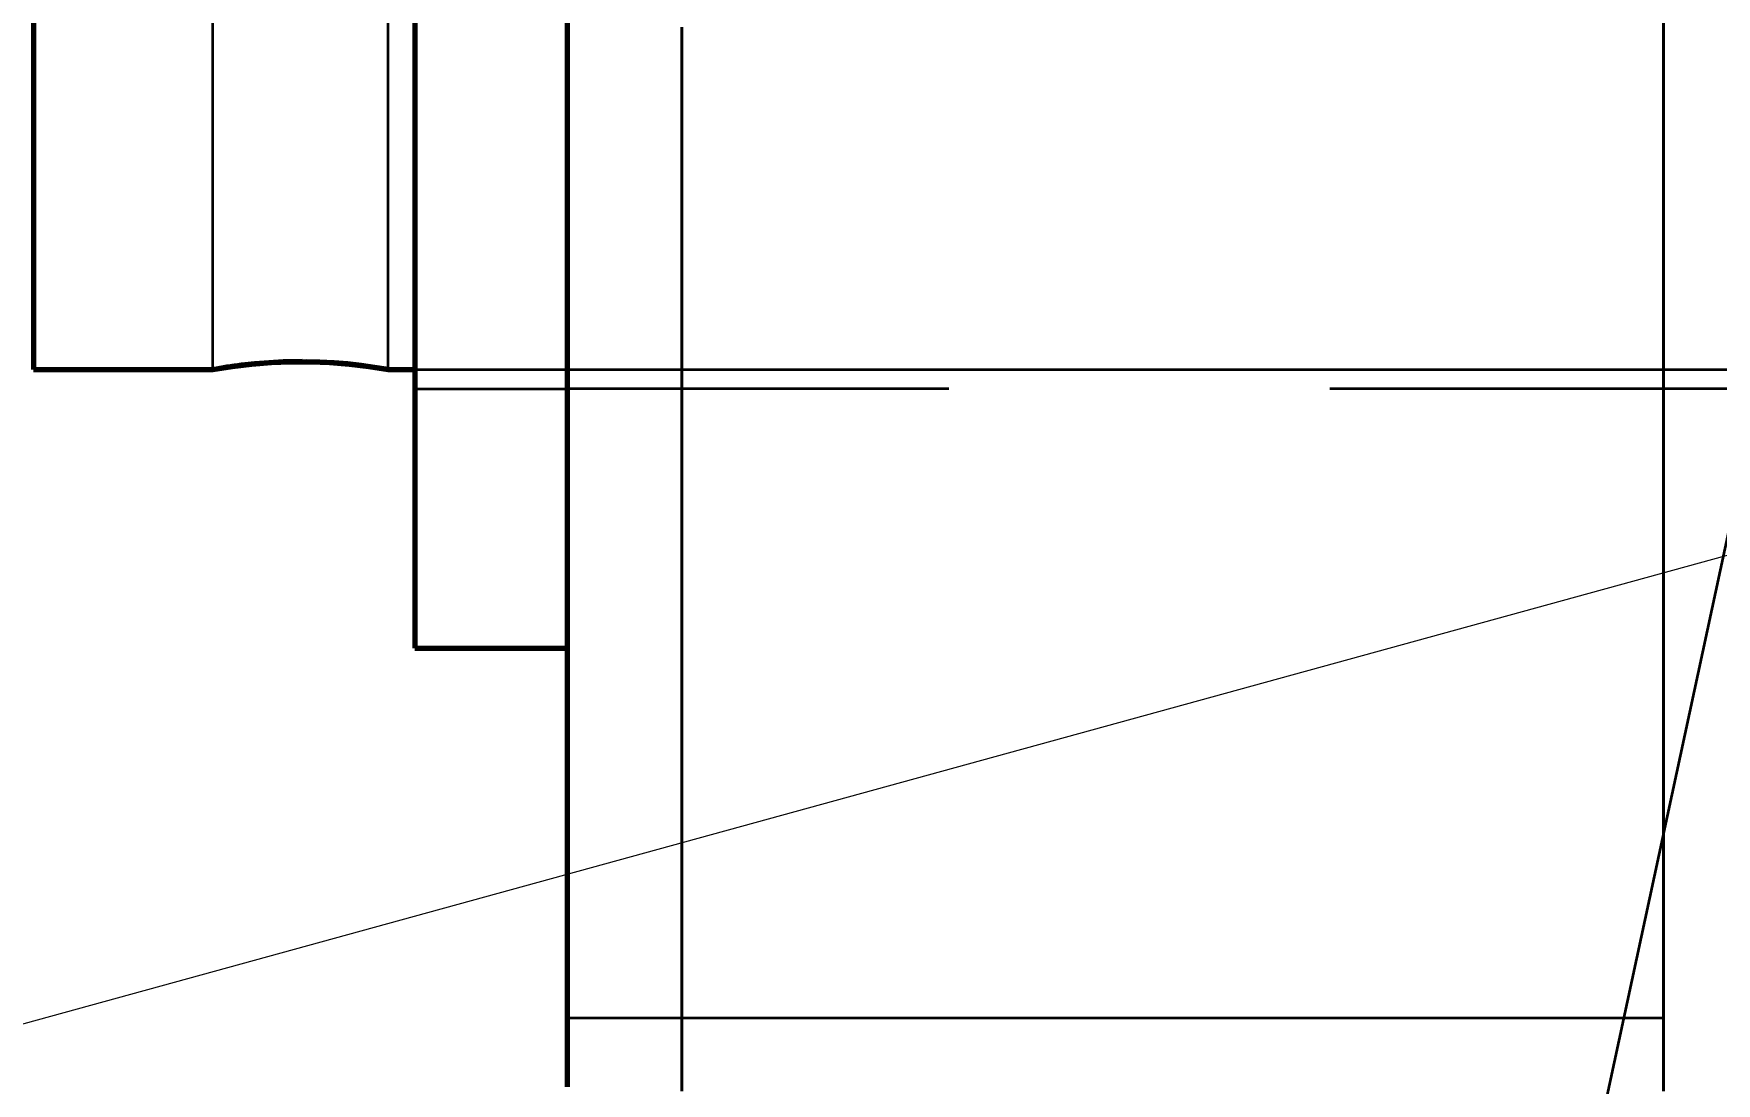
# Model space of a CAD drawing. Header units: millimetres. Extents: x 0 to 2382, y 0 to 420.
# Drawn here: x 132 to 136.413, y 230.859 to 233.611 of the extents above; entities that cross this region are included whole.
import ezdxf

# ---------------------------------------------------------------- set-up
doc = ezdxf.new("R2010")
doc.units = ezdxf.units.MM
doc.linetypes.add('IRAM-E-TRAZOS', pattern=[5, 4, -1])
for name, color, linetype, lineweight in [('01-VISIBLE', 7, 'CONTINUOUS', 70), ('02-OCULTA', 4, 'IRAM-E-TRAZOS', 35), ('04-COTA', 3, 'CONTINUOUS', 18), ('08-FINA', 5, 'CONTINUOUS', 18)]:
    doc.layers.add(name, color=color, linetype=linetype, lineweight=lineweight)
doc.styles.add('ISO3098', font='isocpeur.ttf')
doc.dimstyles.new('FLAMA-IRAM', dxfattribs={"dimtxt": 3.5, "dimasz": 3.5, "dimexe": 2, "dimexo": 1.5, "dimgap": 1, "dimtad": 1, "dimdec": 1, "dimtxsty": 'ISO3098', "dimblk": 'IRAM_FLECHA', "dimblk1": 'IRAM_FLECHA', "dimblk2": 'IRAM_FLECHA', "dimcen": 2.5, "dimclrd": 256, "dimclre": 256, "dimclrt": 256, "dimazin": 3, "dimtfac": 1, "dimtmove": 0, "dimatfit": 3, "dimlwd": 18, "dimlwe": 18})

# ---------------------------------------------------------------- blocks, each defined once
blk = doc.blocks.new('IRAM_FLECHA')
blk.add_solid([(0, 0), (-1, 0.125), (-1, -0.125)])

msp = doc.modelspace()

# ---------------------------------------------------------------- linework, layer by layer
at = {"layer": '01-VISIBLE'}
for p, q in [((132, 232.73), (132.47, 232.73)), ((132.93, 232.73), (133, 232.73)), ((133, 232), (133.4, 232))]:
    msp.add_line(p, q, dxfattribs=at)
for points in [[(132, 233.6444), (132, 233.5936), (132, 233.5428), (132, 233.492), (132, 233.4412), (132, 233.3904), (132, 233.3396), (132, 233.2888), (132, 233.238), (132, 233.1872), (132, 233.1364), (132, 233.0856), (132, 233.0348), (132, 232.984), (132, 232.9332), (132, 232.8824), (132, 232.8316), (132, 232.7808), (132, 232.73)], [(133, 233.65), (133, 233.6), (133, 233.55), (133, 233.5), (133, 233.45), (133, 233.4), (133, 233.35), (133, 233.3), (133, 233.25), (133, 233.2), (133, 233.15), (133, 233.1), (133, 233.05), (133, 233), (133, 232.95), (133, 232.9), (133, 232.85), (133, 232.8), (133, 232.75), (133, 232.7), (133, 232.65), (133, 232.6), (133, 232.55), (133, 232.5), (133, 232.45), (133, 232.4), (133, 232.35), (133, 232.3), (133, 232.25), (133, 232.2), (133, 232.15), (133, 232.1), (133, 232.05), (133, 232)], [(133.4, 230.85), (133.4, 230.9375), (133.4, 231.025), (133.4, 231.1125), (133.4, 231.2), (133.4, 231.2875), (133.4, 231.375), (133.4, 231.4625), (133.4, 231.55), (133.4, 231.6375), (133.4, 231.725), (133.4, 231.8125), (133.4, 231.9), (133.4, 231.9875), (133.4, 232.075), (133.4, 232.1625), (133.4, 232.25), (133.4, 232.3375), (133.4, 232.425), (133.4, 232.5125), (133.4, 232.6), (133.4, 232.6875), (133.4, 232.775), (133.4, 232.8625), (133.4, 232.95), (133.4, 233.0375), (133.4, 233.125), (133.4, 233.2125), (133.4, 233.3), (133.4, 233.3875), (133.4, 233.475), (133.4, 233.5625), (133.4, 233.65)], [(132.47, 232.73), (132.5207, 232.7382), (132.5717, 232.7444), (132.623, 232.7486), (132.6743, 232.7507), (132.7257, 232.7507), (132.777, 232.7486), (132.8283, 232.7444), (132.8793, 232.7382), (132.93, 232.73)], [(132.5252, 232.7388), (132.5159, 232.7375), (132.5067, 232.7361), (132.4975, 232.7347), (132.4883, 232.7332), (132.4792, 232.7316), (132.47, 232.73)], [(132.5546, 232.7426), (132.5498, 232.742), (132.5449, 232.7414), (132.5401, 232.7408), (132.5352, 232.7402), (132.5304, 232.7395), (132.5255, 232.7389)], [(132.7039, 232.751), (132.6791, 232.7508), (132.6542, 232.7502), (132.6294, 232.749), (132.6046, 232.7474), (132.5798, 232.7452), (132.5551, 232.7426)], [(132.93, 232.73), (132.8944, 232.736), (132.8587, 232.741), (132.8228, 232.745), (132.7869, 232.748), (132.7509, 232.75), (132.7148, 232.7509)]]:
    msp.add_lwpolyline(points, dxfattribs=at)
at = {"layer": '02-OCULTA'}
for p, q in [((138.7376, 242.9609), (134.5139, 223.3311)), ((132.47, 232.73), (132.47, 235.27)), ((132.93, 232.73), (132.93, 235.27)), ((133, 232.73), (186, 232.73)), ((133, 232.68), (133.4, 232.68)), ((139.4, 232.68), (133.4, 232.68)), ((136.275, 231.03), (133.4, 231.03))]:
    msp.add_line(p, q, dxfattribs=at)
for points in [[(132, 232.73), (132, 232.7808), (132, 232.8316), (132, 232.8824), (132, 232.9332), (132, 232.984), (132, 233.0348), (132, 233.0856), (132, 233.1364), (132, 233.1872), (132, 233.238), (132, 233.2888), (132, 233.3396), (132, 233.3904), (132, 233.4412), (132, 233.492), (132, 233.5428), (132, 233.5936), (132, 233.6444)], [(133, 232), (133, 232.05), (133, 232.1), (133, 232.15), (133, 232.2), (133, 232.25), (133, 232.3), (133, 232.35), (133, 232.4), (133, 232.45), (133, 232.5), (133, 232.55), (133, 232.6), (133, 232.65), (133, 232.7), (133, 232.75), (133, 232.8), (133, 232.85), (133, 232.9), (133, 232.95), (133, 233), (133, 233.05), (133, 233.1), (133, 233.15), (133, 233.2), (133, 233.25), (133, 233.3), (133, 233.35), (133, 233.4), (133, 233.45), (133, 233.5), (133, 233.55), (133, 233.6), (133, 233.65)], [(133, 233.6446), (133, 233.5938), (133, 233.5431), (133, 233.4923), (133, 233.4415), (133, 233.3908), (133, 233.34), (133, 233.2892), (133, 233.2385), (133, 233.1877), (133, 233.1369), (133, 233.0862), (133, 233.0354), (133, 232.9846), (133, 232.9338), (133, 232.8831), (133, 232.8323), (133, 232.7815), (133, 232.7308), (133, 232.68)], [(133, 232.68), (133, 232.7308), (133, 232.7815), (133, 232.8323), (133, 232.8831), (133, 232.9338), (133, 232.9846), (133, 233.0354), (133, 233.0862), (133, 233.1369), (133, 233.1877), (133, 233.2385), (133, 233.2892), (133, 233.34), (133, 233.3908), (133, 233.4415), (133, 233.4923), (133, 233.5431), (133, 233.5938), (133, 233.6446)], [(133.4, 233.65), (133.4, 233.5625), (133.4, 233.475), (133.4, 233.3875), (133.4, 233.3), (133.4, 233.2125), (133.4, 233.125), (133.4, 233.0375), (133.4, 232.95), (133.4, 232.8625), (133.4, 232.775), (133.4, 232.6875), (133.4, 232.6), (133.4, 232.5125), (133.4, 232.425), (133.4, 232.3375), (133.4, 232.25), (133.4, 232.1625), (133.4, 232.075), (133.4, 231.9875), (133.4, 231.9), (133.4, 231.8125), (133.4, 231.725), (133.4, 231.6375), (133.4, 231.55), (133.4, 231.4625), (133.4, 231.375), (133.4, 231.2875), (133.4, 231.2), (133.4, 231.1125), (133.4, 231.025), (133.4, 230.9375), (133.4, 230.85)], [(133.4, 233.65), (133.4, 233.6), (133.4, 233.55), (133.4, 233.5), (133.4, 233.45), (133.4, 233.4), (133.4, 233.35), (133.4, 233.3), (133.4, 233.25), (133.4, 233.2), (133.4, 233.15), (133.4, 233.1), (133.4, 233.05), (133.4, 233), (133.4, 232.95), (133.4, 232.9), (133.4, 232.85), (133.4, 232.8), (133.4, 232.75), (133.4, 232.7), (133.4, 232.65), (133.4, 232.6), (133.4, 232.55), (133.4, 232.5), (133.4, 232.45), (133.4, 232.4), (133.4, 232.35), (133.4, 232.3), (133.4, 232.25), (133.4, 232.2), (133.4, 232.15), (133.4, 232.1), (133.4, 232.05), (133.4, 232)], [(133.4, 232), (133.4, 232.05), (133.4, 232.1), (133.4, 232.15), (133.4, 232.2), (133.4, 232.25), (133.4, 232.3), (133.4, 232.35), (133.4, 232.4), (133.4, 232.45), (133.4, 232.5), (133.4, 232.55), (133.4, 232.6), (133.4, 232.65), (133.4, 232.7), (133.4, 232.75), (133.4, 232.8), (133.4, 232.85), (133.4, 232.9), (133.4, 232.95), (133.4, 233), (133.4, 233.05), (133.4, 233.1), (133.4, 233.15), (133.4, 233.2), (133.4, 233.25), (133.4, 233.3), (133.4, 233.35), (133.4, 233.4), (133.4, 233.45), (133.4, 233.5), (133.4, 233.55), (133.4, 233.6), (133.4, 233.65)], [(133.4, 231.03), (133.4, 231.0803), (133.4, 231.1307), (133.4, 231.181), (133.4, 231.2314), (133.4, 231.2817), (133.4, 231.332), (133.4, 231.3824), (133.4, 231.4327), (133.4, 231.4831), (133.4, 231.5334), (133.4, 231.5837), (133.4, 231.6341), (133.4, 231.6844), (133.4, 231.7347), (133.4, 231.7851), (133.4, 231.8354), (133.4, 231.8858), (133.4, 231.9361), (133.4, 231.9864), (133.4, 232.0368), (133.4, 232.0871), (133.4, 232.1375), (133.4, 232.1878), (133.4, 232.2381), (133.4, 232.2885), (133.4, 232.3388), (133.4, 232.3892), (133.4, 232.4395), (133.4, 232.4898), (133.4, 232.5402), (133.4, 232.5905), (133.4, 232.6408), (133.4, 232.6912), (133.4, 232.7415), (133.4, 232.7919), (133.4, 232.8422), (133.4, 232.8925), (133.4, 232.9429), (133.4, 232.9932), (133.4, 233.0436), (133.4, 233.0939), (133.4, 233.1442), (133.4, 233.1946), (133.4, 233.2449), (133.4, 233.2953), (133.4, 233.3456), (133.4, 233.3959), (133.4, 233.4463), (133.4, 233.4966), (133.4, 233.5469), (133.4, 233.5973), (133.4, 233.6476)], [(133.4, 233.6476), (133.4, 233.5973), (133.4, 233.5469), (133.4, 233.4966), (133.4, 233.4463), (133.4, 233.3959), (133.4, 233.3456), (133.4, 233.2953), (133.4, 233.2449), (133.4, 233.1946), (133.4, 233.1442), (133.4, 233.0939), (133.4, 233.0436), (133.4, 232.9932), (133.4, 232.9429), (133.4, 232.8925), (133.4, 232.8422), (133.4, 232.7919), (133.4, 232.7415), (133.4, 232.6912), (133.4, 232.6408), (133.4, 232.5905), (133.4, 232.5402), (133.4, 232.4898), (133.4, 232.4395), (133.4, 232.3892), (133.4, 232.3388), (133.4, 232.2885), (133.4, 232.2381), (133.4, 232.1878), (133.4, 232.1375), (133.4, 232.0871), (133.4, 232.0368), (133.4, 231.9864), (133.4, 231.9361), (133.4, 231.8858), (133.4, 231.8354), (133.4, 231.7851), (133.4, 231.7347), (133.4, 231.6844), (133.4, 231.6341), (133.4, 231.5837), (133.4, 231.5334), (133.4, 231.4831), (133.4, 231.4327), (133.4, 231.3824), (133.4, 231.332), (133.4, 231.2817), (133.4, 231.2314), (133.4, 231.181), (133.4, 231.1307), (133.4, 231.0803), (133.4, 231.03)], [(133.4, 232.68), (133.4, 232.7308), (133.4, 232.7815), (133.4, 232.8323), (133.4, 232.8831), (133.4, 232.9338), (133.4, 232.9846), (133.4, 233.0354), (133.4, 233.0862), (133.4, 233.1369), (133.4, 233.1877), (133.4, 233.2385), (133.4, 233.2892), (133.4, 233.34), (133.4, 233.3908), (133.4, 233.4415), (133.4, 233.4923), (133.4, 233.5431), (133.4, 233.5938), (133.4, 233.6446)], [(133.4, 233.6446), (133.4, 233.5938), (133.4, 233.5431), (133.4, 233.4923), (133.4, 233.4415), (133.4, 233.3908), (133.4, 233.34), (133.4, 233.2892), (133.4, 233.2385), (133.4, 233.1877), (133.4, 233.1369), (133.4, 233.0862), (133.4, 233.0354), (133.4, 232.9846), (133.4, 232.9338), (133.4, 232.8831), (133.4, 232.8323), (133.4, 232.7815), (133.4, 232.7308), (133.4, 232.68)], [(133.4, 233.6446), (133.4, 233.5938), (133.4, 233.5431), (133.4, 233.4923), (133.4, 233.4415), (133.4, 233.3908), (133.4, 233.34), (133.4, 233.2892), (133.4, 233.2385), (133.4, 233.1877), (133.4, 233.1369), (133.4, 233.0862), (133.4, 233.0354), (133.4, 232.9846), (133.4, 232.9338), (133.4, 232.8831), (133.4, 232.8323), (133.4, 232.7815), (133.4, 232.7308), (133.4, 232.68)], [(133.4, 232.68), (133.4, 232.7308), (133.4, 232.7815), (133.4, 232.8323), (133.4, 232.8831), (133.4, 232.9338), (133.4, 232.9846), (133.4, 233.0354), (133.4, 233.0862), (133.4, 233.1369), (133.4, 233.1877), (133.4, 233.2385), (133.4, 233.2892), (133.4, 233.34), (133.4, 233.3908), (133.4, 233.4415), (133.4, 233.4923), (133.4, 233.5431), (133.4, 233.5938), (133.4, 233.6446)], [(136.275, 231.03), (136.275, 231.0803), (136.275, 231.1307), (136.275, 231.181), (136.275, 231.2314), (136.275, 231.2817), (136.275, 231.332), (136.275, 231.3824), (136.275, 231.4327), (136.275, 231.4831), (136.275, 231.5334), (136.275, 231.5837), (136.275, 231.6341), (136.275, 231.6844), (136.275, 231.7347), (136.275, 231.7851), (136.275, 231.8354), (136.275, 231.8858), (136.275, 231.9361), (136.275, 231.9864), (136.275, 232.0368), (136.275, 232.0871), (136.275, 232.1375), (136.275, 232.1878), (136.275, 232.2381), (136.275, 232.2885), (136.275, 232.3388), (136.275, 232.3892), (136.275, 232.4395), (136.275, 232.4898), (136.275, 232.5402), (136.275, 232.5905), (136.275, 232.6408), (136.275, 232.6912), (136.275, 232.7415), (136.275, 232.7919), (136.275, 232.8422), (136.275, 232.8925), (136.275, 232.9429), (136.275, 232.9932), (136.275, 233.0436), (136.275, 233.0939), (136.275, 233.1442), (136.275, 233.1946), (136.275, 233.2449), (136.275, 233.2953), (136.275, 233.3456), (136.275, 233.3959), (136.275, 233.4463), (136.275, 233.4966), (136.275, 233.5469), (136.275, 233.5973), (136.275, 233.6476)], [(136.275, 233.6476), (136.275, 233.5973), (136.275, 233.5469), (136.275, 233.4966), (136.275, 233.4463), (136.275, 233.3959), (136.275, 233.3456), (136.275, 233.2953), (136.275, 233.2449), (136.275, 233.1946), (136.275, 233.1442), (136.275, 233.0939), (136.275, 233.0436), (136.275, 232.9932), (136.275, 232.9429), (136.275, 232.8925), (136.275, 232.8422), (136.275, 232.7919), (136.275, 232.7415), (136.275, 232.6912), (136.275, 232.6408), (136.275, 232.5905), (136.275, 232.5402), (136.275, 232.4898), (136.275, 232.4395), (136.275, 232.3892), (136.275, 232.3388), (136.275, 232.2885), (136.275, 232.2381), (136.275, 232.1878), (136.275, 232.1375), (136.275, 232.0871), (136.275, 232.0368), (136.275, 231.9864), (136.275, 231.9361), (136.275, 231.8858), (136.275, 231.8354), (136.275, 231.7851), (136.275, 231.7347), (136.275, 231.6844), (136.275, 231.6341), (136.275, 231.5837), (136.275, 231.5334), (136.275, 231.4831), (136.275, 231.4327), (136.275, 231.3824), (136.275, 231.332), (136.275, 231.2817), (136.275, 231.2314), (136.275, 231.181), (136.275, 231.1307), (136.275, 231.0803), (136.275, 231.03)], [(133.4, 230.85), (133.4, 230.913), (133.4, 230.976), (133.4, 231.039), (133.4, 231.102), (133.4, 231.165), (133.4, 231.228), (133.4, 231.291), (133.4, 231.354), (133.4, 231.417), (133.4, 231.48), (133.4, 231.543), (133.4, 231.606), (133.4, 231.669), (133.4, 231.732), (133.4, 231.795), (133.4, 231.858), (133.4, 231.921), (133.4, 231.984), (133.4, 232.047), (133.4, 232.11), (133.4, 232.173), (133.4, 232.236), (133.4, 232.299), (133.4, 232.362), (133.4, 232.425), (133.4, 232.488), (133.4, 232.551), (133.4, 232.614), (133.4, 232.677), (133.4, 232.74), (133.4, 232.803), (133.4, 232.866), (133.4, 232.929), (133.4, 232.992), (133.4, 233.055), (133.4, 233.118), (133.4, 233.181), (133.4, 233.244), (133.4, 233.307), (133.4, 233.37), (133.4, 233.433), (133.4, 233.496), (133.4, 233.559), (133.4, 233.622)], [(133.4, 233.622), (133.4, 233.559), (133.4, 233.496), (133.4, 233.433), (133.4, 233.37), (133.4, 233.307), (133.4, 233.244), (133.4, 233.181), (133.4, 233.118), (133.4, 233.055), (133.4, 232.992), (133.4, 232.929), (133.4, 232.866), (133.4, 232.803), (133.4, 232.74), (133.4, 232.677), (133.4, 232.614), (133.4, 232.551), (133.4, 232.488), (133.4, 232.425), (133.4, 232.362), (133.4, 232.299), (133.4, 232.236), (133.4, 232.173), (133.4, 232.11), (133.4, 232.047), (133.4, 231.984), (133.4, 231.921), (133.4, 231.858), (133.4, 231.795), (133.4, 231.732), (133.4, 231.669), (133.4, 231.606), (133.4, 231.543), (133.4, 231.48), (133.4, 231.417), (133.4, 231.354), (133.4, 231.291), (133.4, 231.228), (133.4, 231.165), (133.4, 231.102), (133.4, 231.039), (133.4, 230.976), (133.4, 230.913), (133.4, 230.85)], [(133.7, 230.838), (133.7, 230.9), (133.7, 230.962), (133.7, 231.024), (133.7, 231.086), (133.7, 231.148), (133.7, 231.21), (133.7, 231.272), (133.7, 231.334), (133.7, 231.396), (133.7, 231.458), (133.7, 231.52), (133.7, 231.582), (133.7, 231.644), (133.7, 231.706), (133.7, 231.768), (133.7, 231.83), (133.7, 231.892), (133.7, 231.954), (133.7, 232.016), (133.7, 232.078), (133.7, 232.14), (133.7, 232.202), (133.7, 232.264), (133.7, 232.326), (133.7, 232.388), (133.7, 232.45), (133.7, 232.512), (133.7, 232.574), (133.7, 232.636), (133.7, 232.698), (133.7, 232.76), (133.7, 232.822), (133.7, 232.884), (133.7, 232.946), (133.7, 233.008), (133.7, 233.07), (133.7, 233.132), (133.7, 233.194), (133.7, 233.256), (133.7, 233.318), (133.7, 233.38), (133.7, 233.442), (133.7, 233.504), (133.7, 233.566), (133.7, 233.628)], [(133.7, 233.628), (133.7, 233.566), (133.7, 233.504), (133.7, 233.442), (133.7, 233.38), (133.7, 233.318), (133.7, 233.256), (133.7, 233.194), (133.7, 233.132), (133.7, 233.07), (133.7, 233.008), (133.7, 232.946), (133.7, 232.884), (133.7, 232.822), (133.7, 232.76), (133.7, 232.698), (133.7, 232.636), (133.7, 232.574), (133.7, 232.512), (133.7, 232.45), (133.7, 232.388), (133.7, 232.326), (133.7, 232.264), (133.7, 232.202), (133.7, 232.14), (133.7, 232.078), (133.7, 232.016), (133.7, 231.954), (133.7, 231.892), (133.7, 231.83), (133.7, 231.768), (133.7, 231.706), (133.7, 231.644), (133.7, 231.582), (133.7, 231.52), (133.7, 231.458), (133.7, 231.396), (133.7, 231.334), (133.7, 231.272), (133.7, 231.21), (133.7, 231.148), (133.7, 231.086), (133.7, 231.024), (133.7, 230.962), (133.7, 230.9), (133.7, 230.838)], [(133.7, 230.85), (133.7, 230.913), (133.7, 230.976), (133.7, 231.039), (133.7, 231.102), (133.7, 231.165), (133.7, 231.228), (133.7, 231.291), (133.7, 231.354), (133.7, 231.417), (133.7, 231.48), (133.7, 231.543), (133.7, 231.606), (133.7, 231.669), (133.7, 231.732), (133.7, 231.795), (133.7, 231.858), (133.7, 231.921), (133.7, 231.984), (133.7, 232.047), (133.7, 232.11), (133.7, 232.173), (133.7, 232.236), (133.7, 232.299), (133.7, 232.362), (133.7, 232.425), (133.7, 232.488), (133.7, 232.551), (133.7, 232.614), (133.7, 232.677), (133.7, 232.74), (133.7, 232.803), (133.7, 232.866), (133.7, 232.929), (133.7, 232.992), (133.7, 233.055), (133.7, 233.118), (133.7, 233.181), (133.7, 233.244), (133.7, 233.307), (133.7, 233.37), (133.7, 233.433), (133.7, 233.496), (133.7, 233.559), (133.7, 233.622)], [(133.7, 233.622), (133.7, 233.559), (133.7, 233.496), (133.7, 233.433), (133.7, 233.37), (133.7, 233.307), (133.7, 233.244), (133.7, 233.181), (133.7, 233.118), (133.7, 233.055), (133.7, 232.992), (133.7, 232.929), (133.7, 232.866), (133.7, 232.803), (133.7, 232.74), (133.7, 232.677), (133.7, 232.614), (133.7, 232.551), (133.7, 232.488), (133.7, 232.425), (133.7, 232.362), (133.7, 232.299), (133.7, 232.236), (133.7, 232.173), (133.7, 232.11), (133.7, 232.047), (133.7, 231.984), (133.7, 231.921), (133.7, 231.858), (133.7, 231.795), (133.7, 231.732), (133.7, 231.669), (133.7, 231.606), (133.7, 231.543), (133.7, 231.48), (133.7, 231.417), (133.7, 231.354), (133.7, 231.291), (133.7, 231.228), (133.7, 231.165), (133.7, 231.102), (133.7, 231.039), (133.7, 230.976), (133.7, 230.913), (133.7, 230.85)], [(136.275, 230.838), (136.275, 230.9), (136.275, 230.962), (136.275, 231.024), (136.275, 231.086), (136.275, 231.148), (136.275, 231.21), (136.275, 231.272), (136.275, 231.334), (136.275, 231.396), (136.275, 231.458), (136.275, 231.52), (136.275, 231.582), (136.275, 231.644), (136.275, 231.706), (136.275, 231.768), (136.275, 231.83), (136.275, 231.892), (136.275, 231.954), (136.275, 232.016), (136.275, 232.078), (136.275, 232.14), (136.275, 232.202), (136.275, 232.264), (136.275, 232.326), (136.275, 232.388), (136.275, 232.45), (136.275, 232.512), (136.275, 232.574), (136.275, 232.636), (136.275, 232.698), (136.275, 232.76), (136.275, 232.822), (136.275, 232.884), (136.275, 232.946), (136.275, 233.008), (136.275, 233.07), (136.275, 233.132), (136.275, 233.194), (136.275, 233.256), (136.275, 233.318), (136.275, 233.38), (136.275, 233.442), (136.275, 233.504), (136.275, 233.566), (136.275, 233.628)], [(136.275, 233.628), (136.275, 233.566), (136.275, 233.504), (136.275, 233.442), (136.275, 233.38), (136.275, 233.318), (136.275, 233.256), (136.275, 233.194), (136.275, 233.132), (136.275, 233.07), (136.275, 233.008), (136.275, 232.946), (136.275, 232.884), (136.275, 232.822), (136.275, 232.76), (136.275, 232.698), (136.275, 232.636), (136.275, 232.574), (136.275, 232.512), (136.275, 232.45), (136.275, 232.388), (136.275, 232.326), (136.275, 232.264), (136.275, 232.202), (136.275, 232.14), (136.275, 232.078), (136.275, 232.016), (136.275, 231.954), (136.275, 231.892), (136.275, 231.83), (136.275, 231.768), (136.275, 231.706), (136.275, 231.644), (136.275, 231.582), (136.275, 231.52), (136.275, 231.458), (136.275, 231.396), (136.275, 231.334), (136.275, 231.272), (136.275, 231.21), (136.275, 231.148), (136.275, 231.086), (136.275, 231.024), (136.275, 230.962), (136.275, 230.9), (136.275, 230.838)], [(132.5255, 232.7389), (132.5255, 232.7389), (132.5254, 232.7389), (132.5253, 232.7388), (132.5253, 232.7388), (132.5252, 232.7388), (132.5252, 232.7388)], [(132.5551, 232.7426), (132.555, 232.7426), (132.5549, 232.7426), (132.5549, 232.7426), (132.5548, 232.7426), (132.5547, 232.7426), (132.5546, 232.7426)], [(132.7148, 232.7509), (132.713, 232.7509), (132.7112, 232.751), (132.7094, 232.751), (132.7076, 232.751), (132.7058, 232.751), (132.7039, 232.751)]]:
    msp.add_lwpolyline(points, dxfattribs=at)
at = {"layer": '08-FINA'}
msp.add_line((104.8569, 223.5604), (138.2138, 232.731), dxfattribs=at)

# ---------------------------------------------------------------- dimensions: what is measured, and where the dimension line sits
at = {"layer": '04-COTA'}
msp.add_linear_dim(base=(121, 216.5), p1=(140, 216.5), p2=(156.5, 313.7382), angle=90, dimstyle='FLAMA-IRAM', override={"dimlfac": 10}, dxfattribs=at).render()

doc.saveas('drawing.dxf')
